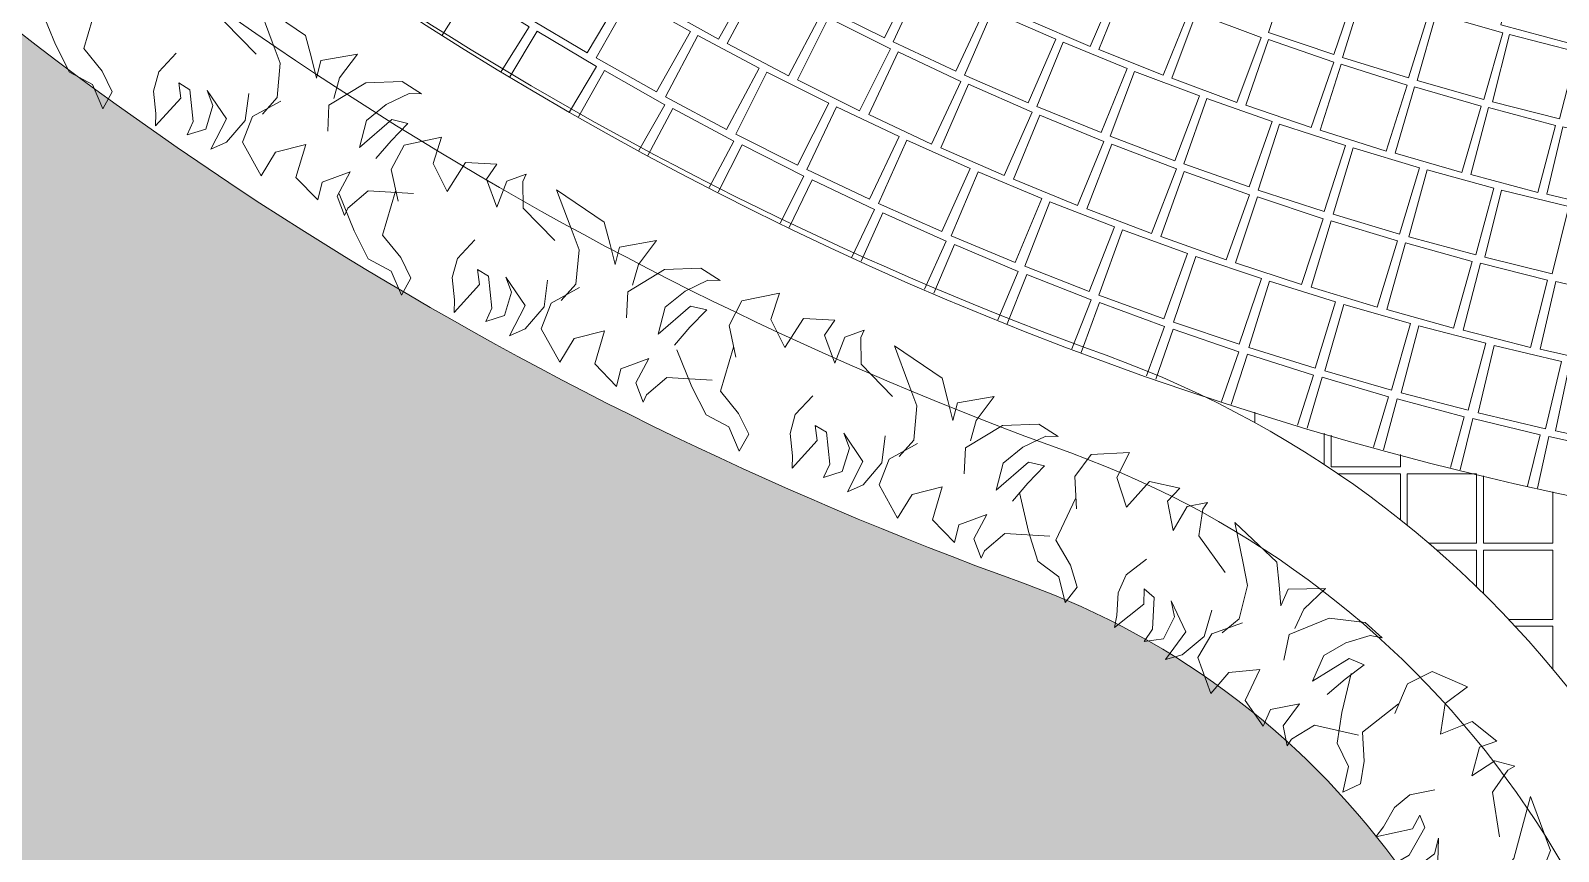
# Model space of a CAD drawing. Header units: millimetres. Extents: x -225363 to 347188, y -782467 to 813415.
# Drawn here: x 15672 to 17877, y 10280 to 11465 of the extents above; entities that cross this region are included whole.
import ezdxf

# ---------------------------------------------------------------- set-up
doc = ezdxf.new("R2010")
doc.units = ezdxf.units.MM
doc.layers.add('Xref SCN', color=8, linetype='Continuous', lineweight=0)

# ---------------------------------------------------------------- blocks, each defined once
blk = doc.blocks.new('A$Cf999fc33')
at = {"layer": 'Xref SCN', "ltscale": 100}
for points in [[(73.84272275096737, 192.008942775894), (72.93718290980905, 226.0811261450872), (69.76450756634586, 260.7363810978131), (91.2697194244247, 250.3713942577597), (102.2144919480197, 189.5463547789259), (118.9281153751072, 226.3384435711778), (111.2211690265685, 262.1598416908528), (95.54667300335132, 295.1961835560505), (81.42593923630193, 306.0790911481017), (114.3319794384297, 302.4503599841264), (153.8439736538567, 268.1175732889678), (175.0234313544352, 209.4945184811368), (152.6745445868, 178.9859154444421)], [(175.6716537694447, 221.4132675771834), (187.7858553600963, 249.7198859428754), (189.2126018530689, 292.8606113221613), (224.7082458152436, 252.3094897029805), (213.7601873916574, 228.5371423423057), (237.7279872468207, 246.543924699421), (264.545994187938, 266.2347709755995), (347.394166277023, 259.4300785681698), (296.0904387286864, 229.1169280259055), (267.5883678684477, 212.2762888357393), (240.0569876809604, 171.0150798699469), (241.5455991055351, 139.2100320032914)], [(303.2794643251691, 200.6800079972018), (368.0557032255456, 208.1915018513682), (392.6717254957184, 238.1170333045884), (395.5870834132656, 249.4527108171606), (410.7436586844269, 223.8008470429922), (398.5643062624149, 185.8426150837331), (435.6169983805157, 207.7354460309143), (437.4965147939511, 233.8400797256036), (474.2234527547844, 207.474842704949), (468.7803560087923, 158.1157824016409), (509.7842475485522, 176.5753346793354), (524.230735473102, 213.9504950550618), (559.1433078518603, 171.1322379333433), (551.4982264349237, 132.0078628070769), (514.963455068646, 102.7305537688662)], [(-0.002058159559965134, 186.8297352558002), (53.11274907086045, 148.9985190596199), (60.23662383598275, 110.9099854374072), (57.32126591843553, 99.57430792483501), (82.97312969248742, 114.7308831959381), (90.61821110942401, 153.8552583222045), (112.5110420566052, 116.8025662039872), (101.5629836332519, 93.03021884331247), (146.4529237628449, 98.4048788578948), (165.4988335240632, 144.2655096602393), (192.5090070597362, 108.3138098775526), (187.1310611451045, 68.60636316775344), (238.3696378620807, 89.26790011645062), (250.5489902840927, 127.2261320757098), (232.672509589931, 170.4971591179492)], [(393.6391302684788, 129.0990766893956), (396.2287340285257, 92.17668623419013), (384.6976040215231, 66.13720337097766), (361.8307965018321, 43.01307842531241), (350.9478889098391, 28.89234465820482), (347.9055152290966, 82.8508267980651), (363.9057654098142, 98.07255290064495), (345.1856098060962, 100.4699900661362), (312.6020378614776, 67.75940235843882), (307.3543936100323, 47.35518283577403), (291.6147467554547, 70.73991110740462), (304.895091512939, 103.5808004781138), (324.8465411150828, 115.3692479112069), (277.624314651126, 100.9260458865901), (267.6469469002914, 52.73312875028932), (256.4415710505564, 74.95171385491267), (255.0181104575749, 116.4083753151353), (275.6829333060887, 149.7671854379005)], [(526.9473549963441, 111.7339449474239), (501.5528086482082, 50.58643721102271), (460.6140679400414, 41.77849852695363), (430.4279331606813, 27.7880664227996), (425.6982096612919, -0.0006311908946372569), (459.3176231100224, 17.94100033480208), (496.1748627335764, 10.87899050128181), (537.1787542733364, 29.33854277891805), (587.8994102382567, 57.38455781870289)]]:
    blk.add_lwpolyline(points, dxfattribs=at)
blk = doc.blocks.new('*U39')
at = {"layer": 'Xref SCN', "ltscale": 3}
blk.add_lwpolyline([(-50, 50), (50, 50), (50, -50), (-50, -50)], close=True, dxfattribs=at)
blk = doc.blocks.new('*U40')
at = {"layer": 'Xref SCN', "lineweight": -2, "rotation": 165}
blk.add_blockref('*U39', (1121889.641494966, 394114.4317801397), dxfattribs=at)
blk = doc.blocks.new('*U41')
at = {"layer": 'Xref SCN', "ltscale": 3}
blk.add_lwpolyline([(-50, 50), (50, 50), (50, -50), (-50, -50)], close=True, dxfattribs=at)
blk = doc.blocks.new('*U42')
at = {"layer": 'Xref SCN', "lineweight": -2}
for p, rotation in [((1121556.360557928, 394099.5387051478), 161.2800000000001), ((1121662.48556327, 394065.0566006494), 162.7200000000001), ((1121769.443591775, 394033.2523174822), 164.1600000000001), ((1121877.16708646, 394004.1459439133), 165.6000000000001)]:
    blk.add_blockref('*U41', p, dxfattribs=dict(at, rotation=rotation))
blk = doc.blocks.new('*U43')
at = {"layer": 'Xref SCN', "ltscale": 3}
blk.add_lwpolyline([(-50, 50), (50, 50), (50, -50), (-50, -50)], close=True, dxfattribs=at)
blk = doc.blocks.new('*U44')
at = {"layer": 'Xref SCN', "lineweight": -2}
for p, rotation in [((1121209.601803783, 394113.6758579744), 156.7058823529412), ((1121313.394654609, 394071.2966607173), 158.1176470588236), ((1121418.200114639, 394031.4875186708), 159.5294117647059), ((1121523.954556894, 393994.2725998075), 160.9411764705883), ((1121630.59377827, 393959.6744971575), 162.3529411764706), ((1121738.053038518, 393927.714215092), 163.764705882353), ((1121846.267099545, 393898.4111565718), 165.1764705882354), ((1121955.170265024, 393871.7831113679), 166.5882352941177)]:
    blk.add_blockref('*U43', p, dxfattribs=dict(at, rotation=rotation))
blk = doc.blocks.new('*U45')
at = {"layer": 'Xref SCN', "ltscale": 3}
blk.add_lwpolyline([(-50, 50), (50, 50), (50, -50), (-50, -50)], close=True, dxfattribs=at)
blk = doc.blocks.new('*U46')
at = {"layer": 'Xref SCN', "lineweight": -2}
for p, rotation in [((1120916.077582979, 394127.3056515265), 153.6923076923077), ((1121017.621023252, 394078.6206577609), 155.0769230769231), ((1121120.311226055, 394032.4035491492), 156.4615384615385), ((1121224.088223204, 393988.6813151812), 157.8461538461539), ((1121328.891411853, 393947.4794884104), 159.2307692307693), ((1121434.659589893, 393908.8221295433), 160.6153846153846), ((1121541.330991684, 393872.7318133891), 162.0000000000001), ((1121648.843324134, 393839.2296156758), 163.3846153846154), ((1121757.133803066, 393808.3351007435), 164.7692307692308), ((1121866.139189892, 393780.0663101191), 166.1538461538462)]:
    blk.add_blockref('*U45', p, dxfattribs=dict(at, rotation=rotation))
blk = doc.blocks.new('*U47')
at = {"layer": 'Xref SCN', "ltscale": 3}
blk.add_lwpolyline([(-50, 50), (50, 50), (50, -50), (-50, -50)], close=True, dxfattribs=at)
blk = doc.blocks.new('*U48')
at = {"layer": 'Xref SCN', "lineweight": -2}
for p, rotation in [((1120679.896892674, 394126.4841989704), 150.7924528301887), ((1120779.59947583, 394073.0959143972), 152.1509433962264), ((1120880.539760117, 394022.0863758232), 153.5094339622641), ((1120982.661002553, 393973.4842579587), 154.8679245283019), ((1121085.905796285, 393927.3168821966), 156.2264150943396), ((1121190.216102864, 393883.6102012541), 157.5849056603774), ((1121295.533284868, 393842.3887845831), 158.9433962264151), ((1121401.798138866, 393803.6758045591), 160.3018867924528), ((1121508.950928699, 393767.4930234548), 161.6603773584905), ((1121616.931419061, 393733.8607812063), 163.0188679245283), ((1121725.678909359, 393702.7979839797), 164.377358490566), ((1121835.132267834, 393674.3220935426), 165.7358490566038), ((1121945.229965928, 393648.4491174483), 167.0943396226415)]:
    blk.add_blockref('*U47', p, dxfattribs=dict(at, rotation=rotation))
blk = doc.blocks.new('*U49')
at = {"layer": 'Xref SCN', "ltscale": 3}
blk.add_lwpolyline([(-50, 50), (50, 50), (50, -50), (-50, -50)], close=True, dxfattribs=at)
blk = doc.blocks.new('*U50')
at = {"layer": 'Xref SCN', "lineweight": -2}
for p, rotation in [((1120492.342347415, 394107.127337595), 149.3333333333334), ((1120590.68836047, 394050.3472404843), 150.6666666666667), ((1120690.328959076, 393995.8709261729), 152), ((1120791.210186093, 393943.7278945462), 153.3333333333333), ((1120893.277412556, 393893.9463819757), 154.6666666666667), ((1120996.475367262, 393846.5533460286), 156), ((1121100.748166696, 393801.5744508699), 157.3333333333333), ((1121206.0393453, 393759.0340533649), 158.6666666666667), ((1121312.291886042, 393718.9551898892), 160.0000000000001), ((1121419.448251297, 393681.3595638545), 161.3333333333334), ((1121527.450414004, 393646.2675339555), 162.6666666666667), ((1121636.239889085, 393613.6981031455), 164), ((1121745.75776512, 393583.6689083457), 165.3333333333334), ((1121855.944736249, 393556.1962108949), 166.6666666666667), ((1121966.741134281, 393531.2948877435), 168.0000000000001)]:
    blk.add_blockref('*U49', p, dxfattribs=dict(at, rotation=rotation))
blk = doc.blocks.new('*U51')
at = {"layer": 'Xref SCN', "ltscale": 3}
blk.add_lwpolyline([(50, 38.29288959142286), (50, -38.29288959142286), (-50, -38.29288959142286), (-50, 37.69483765627956)], dxfattribs=at)
blk = doc.blocks.new('*U52')
at = {"layer": 'Xref SCN', "lineweight": -2}
for p, rotation in [((1120363.321350775, 394070.2455256355), 147.9272727272727), ((1120460.743812343, 394011.5393404144), 149.2363636363636), ((1120559.482045444, 393955.0741872201), 150.5454545454545), ((1120659.484508133, 393900.8795411985), 151.8545454545454), ((1120760.698998528, 393848.9836922777), 153.1636363636364), ((1120863.072682063, 393799.4137303997), 154.4727272727272), ((1120966.552119066, 393752.1955313798), 155.7818181818182), ((1121071.083292655, 393707.3537433988), 157.090909090909), ((1121176.611636934, 393664.9117741371), 158.4), ((1121283.08206548, 393624.8917785554), 159.7090909090909), ((1121390.439000095, 393587.3146473296), 161.0181818181818), ((1121498.626399821, 393552.1999959458), 162.3272727272727), ((1121607.58779019, 393519.5661544612), 163.6363636363637), ((1121717.266292708, 393489.4301579354), 164.9454545454545), ((1121827.604654543, 393461.8077375378), 166.2545454545454), ((1121938.545278415, 393436.7133123365), 167.5636363636363)]:
    blk.add_blockref('*U51', p, dxfattribs=dict(at, rotation=rotation))
blk = doc.blocks.new('A$C5a1e36a9')
at = {"layer": 'Xref SCN'}
blk.add_circle((5016.627436342184, 5016.625725506747), 5016.625646776831, dxfattribs=at)
for name in ['*U52', '*U50', '*U48', '*U46', '*U44', '*U42', '*U40']:
    blk.add_blockref(name, (-1117964.722749129, -393288.0294538178), dxfattribs=at)
blk = doc.blocks.new('A$C997e597b')
at = {"layer": 'Xref SCN', "ltscale": 3}
for points in [[(13750.71185569861, 5123.938572090701), (13750.71185569861, 5139.154455939075)], [(13850.71185569861, 5108.781588108628), (13850.71185569861, 5063.571803955652)], [(13960.71185569861, 5077.974104165682), (13960.71185569861, 5059.999534643895), (13860.71185569861, 5059.999534643895), (13860.71185569861, 5105.868987454334)], [(13870.97420984553, 5049.999534643895), (13960.71185569861, 5049.999534643895), (13960.71185569861, 4983.81235779525)], [(13970.71185569861, 4975.776107564685), (13970.71185569861, 5049.999534643895), (14070.71185569861, 5049.999534643895), (14070.71185569861, 4949.999534643895), (14001.64948197477, 4949.999534643895)], [(14180.71185569861, 5024.342746951792), (14180.71185569861, 4949.999534643895), (14080.71185569861, 4949.999534643895), (14080.71185569861, 5047.416923085111)], [(14013.20953842718, 4939.999534643895), (14070.71185569861, 4939.999534643895), (14070.71185569861, 4887.037216135708)], [(14080.71185569861, 4877.242069073312), (14080.71185569861, 4939.999534643895), (14180.71185569861, 4939.999534643895), (14180.71185569861, 4839.999534643895), (14117.09488181607, 4839.999534643895)], [(14126.44462792156, 4829.999534643895), (14180.71185569861, 4829.999534643895), (14180.71185569861, 4768.100997293601)]]:
    blk.add_lwpolyline(points, dxfattribs=at)
at = {"layer": 'Xref SCN'}
blk.add_circle((15258.56133056036, 9923.809390316077), 5016.625646776831, dxfattribs=at)
blk = doc.blocks.new('Xref SCN')
at = {"layer": 'Xref SCN', "ltscale": 3}
h = blk.add_hatch(dxfattribs=at)
h.set_pattern_fill('CROSS', color=256, scale=30, angle=197)
h.set_pattern_definition([(196.9999999999999, (-1424125.796704574, -442865.0747459244), (-126.4792462612767, -237.8728657606396), [95.24999999999993, -285.7499999999997]), (286.9999999999999, (-1424185.264921013, -442833.454934359), (237.8728657606396, -126.4792462612767), [95.24999999999993, -285.7499999999997])])
edge = h.paths.add_edge_path()
edge.add_line((10158.25248481041, 16567.29161360742), (1851.338825992003, 14451.44343979788))
edge.add_arc((2136.746464633302, 13337.42257832055), 1150.000000000654, 104.3698729064734, 180.3855560689439)
edge.add_line((986.7725019375212, 13329.684030442), (1035.38745512125, 6105.340234971274))
edge.add_arc((2185.361418233575, 6113.078783146311), 1150.000000419184, 180.385556083576, 250.133309335547)
edge.add_arc((-23.55210237688152, -0.07924422139149101), 5350.000000281268, 54.44102472604362, 70.1333093213699, ccw=False)
edge.add_arc((3168.419816109703, 4685.789284040571), 343.1811352010142, 256.3942929210485, 333.3422024317786)
edge.add_arc((7788.188339282695, 2340.315315693876), 4837.894847444187, 44.33072283415328, 153.0645302841241, ccw=False)
edge.add_arc((13743.18888039085, 8157.794208342014), 3487.073147149247, 224.3307228344502, 435.8787816870128)
edge.add_arc((16212.7306757724, 17236.67011801348), 5922.692247420785, 187.7158634724419, 254.1381202870174, ccw=False)
edge.add_arc((10541.85131194201, 16468.33828872615), 199.9999999717396, 187.6327112132098, 187.7158634946018, ccw=False)
edge.add_arc((10194.95235707314, 16421.8504936444), 150.0000000006549, 7.632711191249096, 104.1620853056079)
edge = h.paths.add_edge_path()
edge.add_arc((-13757.86462657561, 9268.2280887509), 1149.999999999663, 104.3599253580993, 180.4403363137304)
edge.add_line((-14907.83066487326, 9259.390059488946), (-14907.8306648724, 2149.033009727815))
edge.add_arc((-13757.86462657403, 2157.871038991669), 1150.000000000405, 180.4403363138248, 270.3855560690533)
edge.add_line((-13750.12607869329, 1007.897076296153), (-6128.956795133097, 1058.860412580692))
edge.add_arc((-6136.702427903992, 2208.823382532624), 1149.989055203435, 270.3859127362743, 340.1336659940865)
edge.add_arc((-23.55170312459495, -0.07963775157440978), 5350.000509182541, 110.6378053248454, 160.1333118404704, ccw=False)
edge.add_arc((-2314.536697075961, 6082.797508539655), 1150.000000000707, 290.637802811165, 360.3855560689717)
edge.add_line((-1164.562734380132, 6090.536056418754), (-1205.642104430852, 12195.0671255059))
edge.add_arc((-2355.616067125199, 12187.32857762662), 1149.999999999226, 0.3855560689807032, 104.3599253581076)
edge.add_line((-2640.83028798044, 13301.39897406491), (-14043.0788474308, 10382.29848518965))
edge = h.paths.add_edge_path()
edge.add_line((-13750.10342724499, -8364.829988773374), (-2217.808474847945, -8287.971851441147))
edge.add_arc((-2225.557910838118, -7138.009647688681), 1149.988314643846, 270.3861024765974, 360.3861024766013)
edge.add_line((-1075.595707085653, -7130.260211698432), (-1082.491659604668, -6105.498722913631))
edge.add_arc((-2232.46562271614, -6113.237271088072), 1150.000000418328, 0.3855560835465677, 70.13330933550203)
edge.add_arc((-23.55210179187861, -0.07924351755855241), 5350.000000579504, 200.6378028130497, 250.133309318957, ccw=False)
edge.add_arc((-6106.428854743411, -2291.063838795871), 1149.999999989781, 20.63780281546618, 90.38555606940805)
edge.add_line((-6114.167402631196, -1141.089876111026), (-13765.59325048783, -1192.053274140098))
edge.add_arc((-13757.84314828146, -2342.014767317753), 1149.987608574801, 90.38613590727235, 180.4409912858983)
edge.add_line((-14907.79669441492, -2350.865846952107), (-14907.83065611986, -7223.695345795784))
edge.add_arc((-13757.86462657333, -7214.856177773401), 1150.000000001009, 180.4403930512026, 270.3855560690091)
edge.add_arc((-13747.7709107266, -8714.815353055687), 349.9931368543271, 90.38184846327579, 90.38555671171002, ccw=False)
at = {"layer": 'Xref SCN'}
for points in [[(-13747.7708684718, -8714.822216072174), (-2215.475916517797, -8637.964078742927, 0.414213562373095), (-725.6036363209132, -7127.904282340986), (-732.499584002042, -6103.143512689394, 0.314089156403509), (-1722.71634892236, -4702.508495199592, -0.2193863281933496), (-4702.688065748211, -1762.375086056843, 0.314089156412974), (-6116.522612857305, -791.0978005074194), (-13767.92442297715, -842.0610376053301, 0.414213562373095), (-15257.79670317172, -2352.120834006615), (-15257.83066487087, -7224.949935877999, 0.414213562373095)], [(-13748.7705363256, -8564.825547228542), (-2216.475584371379, -8487.96740989935, 0.4142135623730936), (-875.6002401532751, -7128.913658150751), (-882.4961878318281, -6104.152888499956, 0.3140891564035087), (-1773.691276288911, -4843.581372748078, -0.2193863281933497), (-4843.062144648546, -1815.243961324952, 0.3140891564129745), (-6115.513237046907, -941.0944043378586), (-13766.92534905718, -992.0577104060976, 0.4143202906387844), (-15107.79669956138, -2351.603358556747), (-15107.83066126076, -7224.432460426852, 0.4141068421613899), (-13748.78024427962, -8564.825612242359, -1.618028626942095e-05)], [(-13750.10342724499, -8364.829988773374), (-2217.808474847945, -8287.971851441147, 0.4142135623731145), (-1075.595707085653, -7130.260211698432), (-1082.491659604668, -6105.498722913631, 0.3140891564034572), (-1841.657846112124, -5031.678542813004, -0.2193863281933511), (-5030.22758318526, -1885.735795017605, 0.3140891564129796), (-6114.167402631196, -1141.089876111026), (-13765.59325048783, -1192.053274140098, 0.4144940081916139), (-14907.79669441492, -2350.865846952107), (-14907.83065611986, -7223.695345795784, 0.4139332661804234), (-13750.12607869348, -8364.830140469527, -1.618028616627661e-05)]]:
    blk.add_lwpolyline(points, format="xyb", close=True, dxfattribs=at)
blk.add_circle((1.455191522836685e-11, 7.821654435247183e-11), 5016.625646776831, dxfattribs=at)
at = {"layer": 'Xref SCN', "ltscale": 3}
for name, p in [('A$C997e597b', (-15258.56133056035, -9923.809390316057)), ('A$C5a1e36a9', (-5016.627436342169, -5016.625725506727))]:
    blk.add_blockref(name, p, dxfattribs=at)
at = {"layer": 'Xref SCN', "ltscale": 100, "xscale": -1}
for p, rotation in [((-3376.338710418655, -4307.781735367005), 306.0550951133952), ((-2839.9802459278, -4614.448121975331), 321.0274965876985), ((-2408.812797460225, -4883.764505690584), 321.0274965876985), ((-1921.134239699211, -5108.914798063381), 321.0274965876985), ((-1496.963925157426, -5375.815458913838), 312.0010148648506), ((-1266.939697553622, -5743.513006008967), 285.529227784453)]:
    blk.add_blockref('A$Cf999fc33', p, dxfattribs=dict(at, rotation=rotation))

msp = doc.modelspace()

# ---------------------------------------------------------------- block references
msp.add_blockref('Xref SCN', (18946.53077138338, 15698.97744072331))

doc.saveas('drawing.dxf')
